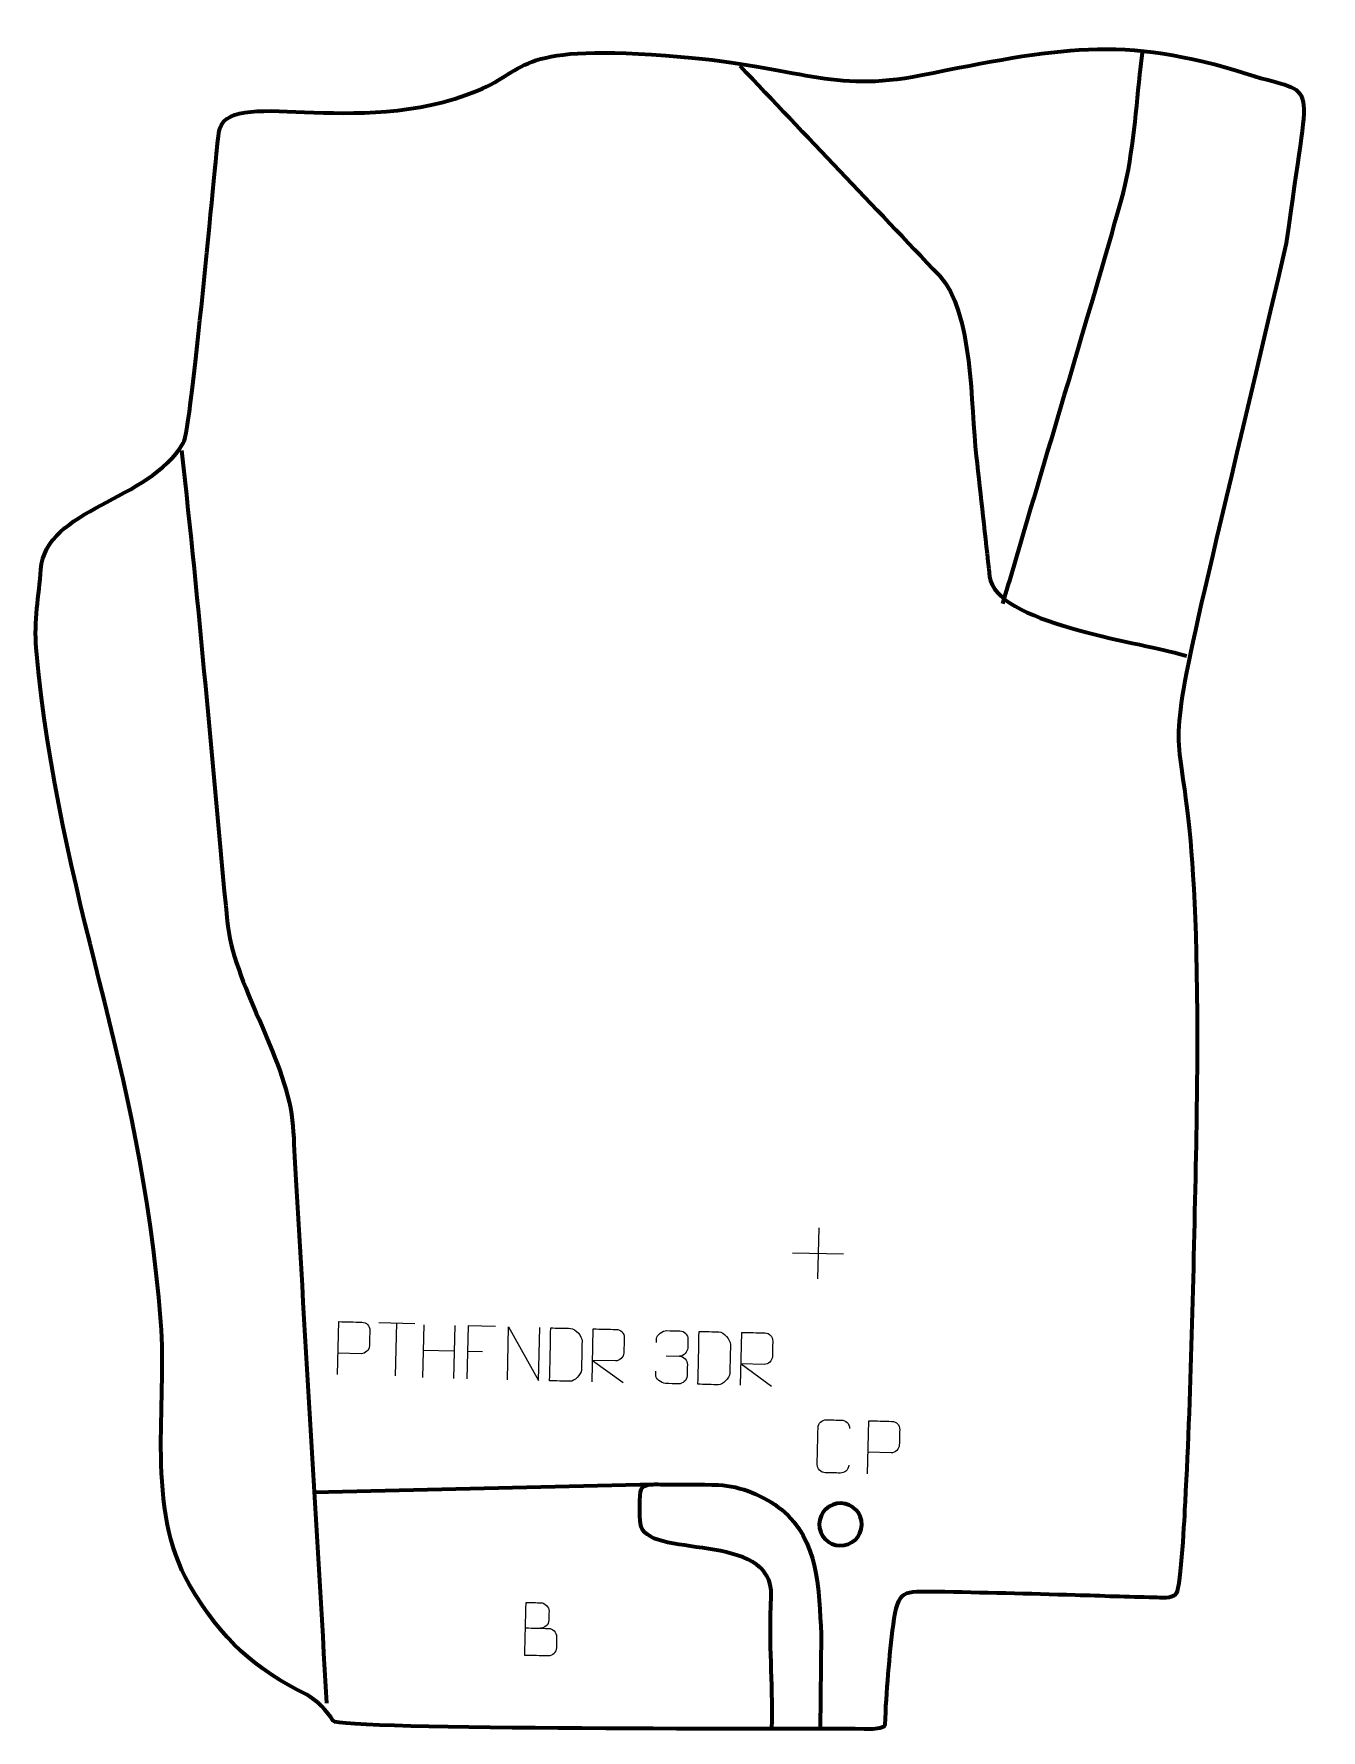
# Model space of a CAD drawing. Header units: millimetres. Extents: x -702 to -95, y -111 to 688.
import ezdxf

# ---------------------------------------------------------------- set-up
doc = ezdxf.new("R2010")
doc.units = ezdxf.units.MM
doc.header["$MEASUREMENT"] = 0
doc.layers.add('layer 1', color=7, linetype='Continuous')
doc.layers.add('layer 2', color=7, linetype='Continuous')

msp = doc.modelspace()

# ---------------------------------------------------------------- linework, layer by layer
at = {"layer": 'layer 1', "color": 142, "lineweight": 158}
for points, knots in [([(-369.2309, 672.7616), (-337.9406, 639.7863), (-306.5721, 606.8821), (-275.3066, 573.8841), (-275.3066, 573.8841), (-259.38, 557.0751), (-260.5945, 512.3988), (-257.9409, 488.838), (-257.9409, 488.838), (-255.8119, 469.9343), (-253.7553, 451.0294), (-251.6777, 432.1204), (-251.6777, 432.1204), (-249.2908, 410.3957), (-182.3322, 401.376), (-162.451, 395.7004), (-162.451, 395.7004), (-162.451, 395.7004), (-158.7917, 394.6558), (-158.7917, 394.6558)], [0, 0, 0, 0, 0.16666667, 0.16666667, 0.16666667, 0.16666667, 0.33333333, 0.33333333, 0.33333333, 0.33333333, 0.5, 0.5, 0.5, 0.5, 0.66666667, 0.66666667, 0.66666667, 0.66666667, 1, 1, 1, 1]), ([(-245.3671, 419.3709), (-243.6689, 425.1621), (-241.9708, 430.9532), (-240.2726, 436.7444), (-240.2726, 436.7444), (-223.3621, 494.4133), (-205.9033, 551.9522), (-189.4776, 609.7553), (-189.4776, 609.7553), (-184.2863, 628.0243), (-182.9636, 649.5012), (-180.8185, 668.618), (-180.8185, 668.618), (-180.4305, 672.0769), (-180.0423, 675.5356), (-179.6543, 678.9945)], [0, 0, 0, 0, 0.2, 0.2, 0.2, 0.2, 0.4, 0.4, 0.4, 0.4, 0.6, 0.6, 0.6, 0.6, 1, 1, 1, 1]), ([(-632.3575, 491.4113), (-624.0436, 417.074), (-617.9381, 344.2102), (-610.9074, 269.9257), (-610.9074, 269.9257), (-608.1042, 240.3086), (-583.8252, 206.5725), (-580.1697, 175.9076), (-580.1697, 175.9076), (-579.4055, 168.7384), (-579.2895, 160.4182), (-578.8568, 153.0726), (-578.8568, 153.0726), (-573.9092, 69.0917), (-568.9627, -14.8894), (-564.0156, -98.8704)], [0, 0, 0, 0, 0.2, 0.2, 0.2, 0.2, 0.4, 0.4, 0.4, 0.4, 0.6, 0.6, 0.6, 0.6, 1, 1, 1, 1]), ([(-569.8752, 0.6029), (-569.8752, 0.6029), (-416.346, 4.1606), (-416.346, 4.1606), (-416.346, 4.1606), (-410.1583, 4.2887), (-410.1583, 4.2887), (-410.1583, 4.2887)], [0, 0, 0, 0, 0.33333333, 0.33333333, 0.33333333, 0.33333333, 1, 1, 1, 1]), ([(-354.1812, -110.9294), (-353.6756, -86.4398), (-355.694, -72.8935), (-354.5434, -48.3943), (-354.5434, -48.3943), (-353.0698, -17.0176), (-414.2582, -31.6748), (-416.1421, -14.1728), (-416.1421, -14.1728), (-416.4652, -11.1714), (-416.7564, -0.304), (-415.7807, 1.9133), (-415.7807, 1.9133), (-414.3583, 5.1464), (-408.2722, 4.2941), (-405.2153, 4.2807), (-405.2153, 4.2807), (-396.6111, 4.2843), (-387.8997, 4.2419), (-379.3047, 4.0439), (-379.3047, 4.0439), (-368.8884, 3.5091), (-357.7387, -1.0888), (-349.6503, -7.6154), (-349.6503, -7.6154), (-332.1609, -21.7277), (-331.9313, -45.7258), (-331.0725, -66.2711), (-331.0725, -66.2711), (-331.0725, -66.2711), (-331.493, -110.9503), (-331.493, -110.9503)], [0, 0, 0, 0, 0.11111111, 0.11111111, 0.11111111, 0.11111111, 0.22222222, 0.22222222, 0.22222222, 0.22222222, 0.33333333, 0.33333333, 0.33333333, 0.33333333, 0.44444444, 0.44444444, 0.44444444, 0.44444444, 0.55555556, 0.55555556, 0.55555556, 0.55555556, 0.66666667, 0.66666667, 0.66666667, 0.66666667, 0.77777778, 0.77777778, 0.77777778, 0.77777778, 1, 1, 1, 1])]:
    msp.add_open_spline(points, degree=3, knots=knots, dxfattribs=at)
at = {"layer": 'layer 2', "color": 242, "lineweight": 158}
msp.add_open_spline([(-300.9563, -108.8766), (-300.5646, -93.7575), (-298.9004, -76.277), (-297.1433, -61.7358), (-297.1433, -61.7358), (-295.1496, -45.235), (-292.0154, -46.1109), (-276.8722, -46.3478), (-276.8722, -46.3478), (-254.9024, -46.6914), (-233.2293, -47.2778), (-211.2745, -47.9217), (-211.2745, -47.9217), (-198.8986, -48.2836), (-186.522, -48.8539), (-174.1414, -48.9945), (-174.1414, -48.9945), (-171.0916, -49.0291), (-165.4204, -49.9132), (-163.7507, -47.1131), (-163.7507, -47.1131), (-161.3721, -43.1239), (-159.9149, -10.6483), (-159.5695, -4.1188), (-159.5695, -4.1188), (-156.6149, 51.7401), (-155.5194, 108.3991), (-154.3851, 164.3632), (-154.3851, 164.3632), (-148.2535, 467.0406), (-196.4917, 227.742), (-111.8569, 589.1234), (-111.8569, 589.1234), (-101.1245, 671.8111), (-95.4624, 657.8055), (-129.9124, 668.8057), (-129.9124, 668.8057), (-189.3577, 687.7871), (-219.4683, 681.1334), (-284.0227, 668.3186), (-284.0227, 668.3186), (-326.4054, 659.905), (-340.4043, 672.2327), (-397.211, 677.0505), (-397.211, 677.0505), (-475.7047, 683.7076), (-468.3262, 671.1652), (-492.7595, 661.1299), (-492.7595, 661.1299), (-550.8154, 637.2853), (-611.6303, 664.5629), (-614.7845, 641.1322), (-614.7845, 641.1322), (-616.5828, 627.7742), (-627.6376, 501.6362), (-631.5311, 494.9559), (-631.5311, 494.9559), (-647.5845, 467.4128), (-696.4573, 464.3427), (-698.6098, 435.4591), (-698.6098, 435.4591), (-699.5249, 423.1783), (-701.9172, 410.7829), (-700.8437, 398.5129), (-700.8437, 398.5129), (-689.5488, 276.074), (-652.0295, 207.0236), (-642.0827, 80.8233), (-642.0827, 80.8233), (-638.9744, 41.3881), (-649.5162, -6.9647), (-628.5884, -43.0328), (-628.5884, -43.0328), (-613.4492, -69.1244), (-597.5366, -82.6383), (-573.4284, -94.7939), (-573.4284, -94.7939), (-568.9563, -97.1694), (-563.5609, -102.638), (-561.0002, -107.1985), (-561.0002, -107.1985), (-558.5937, -111.4842), (-335.0776, -110.7999), (-307.6762, -111.0003), (-307.6762, -111.0003), (-305.1655, -111.0187), (-300.9975, -110.469), (-300.9563, -108.8766)], degree=3, knots=[0, 0, 0, 0, 0.04347826, 0.04347826, 0.04347826, 0.04347826, 0.08695652, 0.08695652, 0.08695652, 0.08695652, 0.13043478, 0.13043478, 0.13043478, 0.13043478, 0.17391304, 0.17391304, 0.17391304, 0.17391304, 0.2173913, 0.2173913, 0.2173913, 0.2173913, 0.26086957, 0.26086957, 0.26086957, 0.26086957, 0.30434783, 0.30434783, 0.30434783, 0.30434783, 0.34782609, 0.34782609, 0.34782609, 0.34782609, 0.39130435, 0.39130435, 0.39130435, 0.39130435, 0.43478261, 0.43478261, 0.43478261, 0.43478261, 0.47826087, 0.47826087, 0.47826087, 0.47826087, 0.52173913, 0.52173913, 0.52173913, 0.52173913, 0.56521739, 0.56521739, 0.56521739, 0.56521739, 0.60869565, 0.60869565, 0.60869565, 0.60869565, 0.65217391, 0.65217391, 0.65217391, 0.65217391, 0.69565217, 0.69565217, 0.69565217, 0.69565217, 0.73913043, 0.73913043, 0.73913043, 0.73913043, 0.7826087, 0.7826087, 0.7826087, 0.7826087, 0.82608696, 0.82608696, 0.82608696, 0.82608696, 0.86956522, 0.86956522, 0.86956522, 0.86956522, 0.91304348, 0.91304348, 0.91304348, 0.91304348, 1, 1, 1, 1], dxfattribs=at)
at = {"layer": 'layer 2', "color": 250, "lineweight": 9}
for points in [[(-332.1654, 125.1845), (-332.1654, 125.1845), (-332.7326, 101.2133), (-332.7326, 101.2133)], [(-344.4346, 113.4824), (-344.4346, 113.4824), (-320.4633, 112.9153), (-320.4633, 112.9153)], [(-539.4084, 80.5202), (-539.4084, 80.5202), (-522.426, 80.1184), (-522.426, 80.1184)], [(-531.5067, 55.3963), (-531.5067, 55.3963), (-530.9164, 80.3429), (-530.9164, 80.3429)], [(-518.2559, 79.4484), (-518.2559, 79.4484), (-518.8421, 54.6778), (-518.8421, 54.6778)], [(-503.6167, 79.102), (-503.6167, 79.102), (-504.207, 54.1555), (-504.207, 54.1555)], [(-518.537, 67.5694), (-518.537, 67.5694), (-503.8978, 67.2234), (-503.8978, 67.2234)], [(-497.6582, 67.078), (-497.6582, 67.078), (-490.4921, 66.9085), (-490.4921, 66.9085)], [(-403.9939, 64.8251), (-403.9939, 64.8251), (-397.7992, 64.6785), (-397.7992, 64.6785)]]:
    msp.add_open_spline(points, degree=3, dxfattribs=at)
for points, knots in [([(-558.8313, 56.0428), (-558.8313, 56.0428), (-558.241, 80.9894), (-558.241, 80.9894), (-558.241, 80.9894), (-554.6471, 80.9043), (-551.0528, 80.8193), (-547.4584, 80.7342), (-547.4584, 80.7342), (-545.1348, 80.6414), (-543.613, 79.1149), (-543.6732, 76.7495), (-543.6732, 76.7495), (-543.7217, 74.7144), (-543.7941, 71.6559), (-543.8419, 69.6204), (-543.8419, 69.6204), (-543.8927, 67.7458), (-545.7504, 65.8473), (-547.7599, 65.8757), (-547.7599, 65.8757), (-547.7599, 65.8757), (-558.5926, 66.132), (-558.5926, 66.132)], [0, 0, 0, 0, 0.14285714, 0.14285714, 0.14285714, 0.14285714, 0.28571429, 0.28571429, 0.28571429, 0.28571429, 0.42857143, 0.42857143, 0.42857143, 0.42857143, 0.57142857, 0.57142857, 0.57142857, 0.57142857, 0.71428571, 0.71428571, 0.71428571, 0.71428571, 1, 1, 1, 1]), ([(-484.5068, 78.6498), (-484.5068, 78.6498), (-497.3772, 78.9543), (-497.3772, 78.9543), (-497.3772, 78.9543), (-497.3772, 78.9543), (-497.9674, 54.0078), (-497.9674, 54.0078)], [0, 0, 0, 0, 0.33333333, 0.33333333, 0.33333333, 0.33333333, 1, 1, 1, 1]), ([(-478.8632, 53.5558), (-478.8632, 53.5558), (-478.2729, 78.5024), (-478.2729, 78.5024), (-478.2729, 78.5024), (-478.2729, 78.5024), (-464.2125, 53.2091), (-464.2125, 53.2091), (-464.2125, 53.2091), (-464.2125, 53.2091), (-463.6222, 78.1557), (-463.6222, 78.1557)], [0, 0, 0, 0, 0.25, 0.25, 0.25, 0.25, 0.5, 0.5, 0.5, 0.5, 1, 1, 1, 1]), ([(-458.933, 53.1123), (-456.6018, 53.0576), (-451.6536, 52.9166), (-449.3227, 52.861), (-449.3227, 52.861), (-447.4008, 52.7101), (-443.9994, 56.1723), (-443.9629, 58.1893), (-443.9629, 58.1893), (-443.8268, 63.9577), (-443.7754, 66.1269), (-443.6386, 71.8945), (-443.6386, 71.8945), (-443.5922, 74.0321), (-446.8792, 77.7711), (-449.0313, 77.8085), (-449.0313, 77.8085), (-451.3564, 77.8635), (-456.0794, 77.9752), (-458.4048, 78.0303), (-458.4048, 78.0303), (-458.5404, 72.285), (-458.7967, 58.858), (-458.933, 53.1123)], [0, 0, 0, 0, 0.14285714, 0.14285714, 0.14285714, 0.14285714, 0.28571429, 0.28571429, 0.28571429, 0.28571429, 0.42857143, 0.42857143, 0.42857143, 0.42857143, 0.57142857, 0.57142857, 0.57142857, 0.57142857, 0.71428571, 0.71428571, 0.71428571, 0.71428571, 1, 1, 1, 1]), ([(-438.9694, 52.625), (-438.9694, 52.625), (-438.3791, 77.5715), (-438.3791, 77.5715), (-438.3791, 77.5715), (-434.7853, 77.4864), (-431.1908, 77.4014), (-427.5966, 77.3164), (-427.5966, 77.3164), (-425.2728, 77.2237), (-423.7512, 75.6973), (-423.8113, 73.3316), (-423.8113, 73.3316), (-423.8598, 71.2967), (-423.9322, 68.2381), (-423.9799, 66.2027), (-423.9799, 66.2027), (-424.0308, 64.3279), (-425.8886, 62.4295), (-427.8979, 62.458), (-427.8979, 62.458), (-427.8979, 62.458), (-438.7307, 62.7143), (-438.7307, 62.7143), (-438.7307, 62.7143), (-438.7307, 62.7143), (-424.3187, 52.2783), (-424.3187, 52.2783)], [0, 0, 0, 0, 0.125, 0.125, 0.125, 0.125, 0.25, 0.25, 0.25, 0.25, 0.375, 0.375, 0.375, 0.375, 0.5, 0.5, 0.5, 0.5, 0.625, 0.625, 0.625, 0.625, 0.75, 0.75, 0.75, 0.75, 1, 1, 1, 1]), ([(-408.5545, 71.1799), (-408.5545, 71.1799), (-408.5106, 73.0366), (-408.5106, 73.0366), (-408.5106, 73.0366), (-408.4836, 74.7784), (-405.7698, 76.8329), (-403.7118, 76.7614), (-403.7118, 76.7614), (-401.6484, 76.7126), (-399.5849, 76.6638), (-397.5218, 76.6149), (-397.5218, 76.6149), (-395.3277, 76.5719), (-393.7735, 74.6878), (-393.7743, 72.7752), (-393.7743, 72.7752), (-393.8087, 71.3405), (-393.8426, 69.9058), (-393.8762, 68.4707), (-393.8762, 68.4707), (-393.9639, 66.8188), (-395.6188, 64.6273), (-397.8163, 64.6893), (-397.8163, 64.6893), (-395.6134, 64.626), (-394.0485, 62.7852), (-394.0433, 60.7251), (-394.0433, 60.7251), (-394.0859, 58.9408), (-394.1281, 57.1566), (-394.1699, 55.372), (-394.1699, 55.372), (-394.2086, 53.3109), (-396.3046, 51.5969), (-398.1249, 51.6481), (-398.1249, 51.6481), (-400.1895, 51.6974), (-402.2541, 51.7462), (-404.3192, 51.7947), (-404.3192, 51.7947), (-406.487, 51.8576), (-408.9605, 54.317), (-408.9444, 55.7787), (-408.9444, 55.7787), (-408.9444, 55.7787), (-408.8993, 57.6868), (-408.8993, 57.6868)], [0, 0, 0, 0, 0.07692308, 0.07692308, 0.07692308, 0.07692308, 0.15384615, 0.15384615, 0.15384615, 0.15384615, 0.23076923, 0.23076923, 0.23076923, 0.23076923, 0.30769231, 0.30769231, 0.30769231, 0.30769231, 0.38461538, 0.38461538, 0.38461538, 0.38461538, 0.46153846, 0.46153846, 0.46153846, 0.46153846, 0.53846154, 0.53846154, 0.53846154, 0.53846154, 0.61538462, 0.61538462, 0.61538462, 0.61538462, 0.69230769, 0.69230769, 0.69230769, 0.69230769, 0.76923077, 0.76923077, 0.76923077, 0.76923077, 0.84615385, 0.84615385, 0.84615385, 0.84615385, 1, 1, 1, 1]), ([(-389.043, 51.4718), (-386.7118, 51.417), (-381.7635, 51.276), (-379.4327, 51.2204), (-379.4327, 51.2204), (-377.5107, 51.0695), (-374.1093, 54.5317), (-374.0728, 56.5487), (-374.0728, 56.5487), (-373.9367, 62.3171), (-373.8854, 64.4863), (-373.7485, 70.2539), (-373.7485, 70.2539), (-373.7022, 72.3916), (-376.9892, 76.1305), (-379.1413, 76.1679), (-379.1413, 76.1679), (-381.4663, 76.2229), (-386.1894, 76.3347), (-388.5148, 76.3897), (-388.5148, 76.3897), (-388.6504, 70.6444), (-388.9067, 57.2174), (-389.043, 51.4718)], [0, 0, 0, 0, 0.14285714, 0.14285714, 0.14285714, 0.14285714, 0.28571429, 0.28571429, 0.28571429, 0.28571429, 0.42857143, 0.42857143, 0.42857143, 0.42857143, 0.57142857, 0.57142857, 0.57142857, 0.57142857, 0.71428571, 0.71428571, 0.71428571, 0.71428571, 1, 1, 1, 1]), ([(-368.989, 50.9691), (-368.989, 50.9691), (-368.3987, 75.9157), (-368.3987, 75.9157), (-368.3987, 75.9157), (-364.8049, 75.8306), (-361.2103, 75.7456), (-357.6162, 75.6605), (-357.6162, 75.6605), (-355.2924, 75.5678), (-353.7708, 74.0415), (-353.8309, 71.6758), (-353.8309, 71.6758), (-353.8794, 69.6409), (-353.9518, 66.5823), (-353.9995, 64.5469), (-353.9995, 64.5469), (-354.0504, 62.6721), (-355.9082, 60.7737), (-357.9175, 60.8021), (-357.9175, 60.8021), (-357.9175, 60.8021), (-368.7502, 61.0585), (-368.7502, 61.0585), (-368.7502, 61.0585), (-368.7502, 61.0585), (-354.3383, 50.6225), (-354.3383, 50.6225)], [0, 0, 0, 0, 0.125, 0.125, 0.125, 0.125, 0.25, 0.25, 0.25, 0.25, 0.375, 0.375, 0.375, 0.375, 0.5, 0.5, 0.5, 0.5, 0.625, 0.625, 0.625, 0.625, 0.75, 0.75, 0.75, 0.75, 1, 1, 1, 1]), ([(-318.0191, 13.3408), (-318.2137, 11.0214), (-319.9255, 9.5819), (-322.0729, 9.6219), (-322.0729, 9.6219), (-324.4041, 9.6775), (-326.7353, 9.7326), (-329.0662, 9.7874), (-329.0662, 9.7874), (-330.9932, 9.7276), (-332.9201, 11.6582), (-332.8612, 13.6747), (-332.8612, 13.6747), (-332.7244, 19.4431), (-332.5879, 25.2112), (-332.4518, 30.9788), (-332.4518, 30.9788), (-332.397, 33.1163), (-330.6101, 34.7937), (-328.4586, 34.7293), (-328.4586, 34.7293), (-326.1336, 34.6743), (-323.8081, 34.6193), (-321.4827, 34.5643), (-321.4827, 34.5643), (-319.5358, 34.5537), (-317.5802, 33.0155), (-317.6112, 30.5779)], [0, 0, 0, 0, 0.125, 0.125, 0.125, 0.125, 0.25, 0.25, 0.25, 0.25, 0.375, 0.375, 0.375, 0.375, 0.5, 0.5, 0.5, 0.5, 0.625, 0.625, 0.625, 0.625, 0.75, 0.75, 0.75, 0.75, 1, 1, 1, 1]), ([(-309.1608, 9.312), (-309.1608, 9.312), (-308.5706, 34.2586), (-308.5706, 34.2586), (-308.5706, 34.2586), (-304.9766, 34.1736), (-301.3823, 34.0885), (-297.788, 34.0035), (-297.788, 34.0035), (-295.4643, 33.9106), (-293.9426, 32.3841), (-294.0027, 30.0187), (-294.0027, 30.0187), (-294.0513, 27.9836), (-294.1236, 24.9251), (-294.1714, 22.8897), (-294.1714, 22.8897), (-294.2223, 21.015), (-296.0799, 19.1165), (-298.0894, 19.145), (-298.0894, 19.145), (-298.0894, 19.145), (-308.9221, 19.4013), (-308.9221, 19.4013)], [0, 0, 0, 0, 0.14285714, 0.14285714, 0.14285714, 0.14285714, 0.28571429, 0.28571429, 0.28571429, 0.28571429, 0.42857143, 0.42857143, 0.42857143, 0.42857143, 0.57142857, 0.57142857, 0.57142857, 0.57142857, 0.71428571, 0.71428571, 0.71428571, 0.71428571, 1, 1, 1, 1]), ([(-470.314, -63.3194), (-466.6764, -63.4051), (-463.0903, -63.4899), (-459.4519, -63.5764), (-459.4519, -63.5764), (-457.4775, -63.6404), (-455.5955, -65.4216), (-455.644, -67.4706), (-455.644, -67.4706), (-455.6711, -68.5988), (-455.7432, -71.6474), (-455.7695, -72.776), (-455.7695, -72.776), (-455.7958, -74.6338), (-457.3852, -76.6106), (-459.7056, -76.5388), (-459.7056, -76.5388), (-463.3443, -76.4523), (-466.9827, -76.3663), (-470.6207, -76.2806), (-470.6207, -76.2806), (-470.4239, -67.9647), (-470.2271, -59.6491), (-470.0304, -51.334), (-470.0304, -51.334), (-467.6573, -51.3901), (-465.2838, -51.4463), (-462.9104, -51.5025), (-462.9104, -51.5025), (-461.2296, -51.5246), (-459.1786, -53.4842), (-459.2073, -55.4464), (-459.2073, -55.4464), (-459.2566, -57.512), (-459.26, -57.6579), (-459.3085, -59.7238), (-459.3085, -59.7238), (-459.3401, -61.7898), (-461.2368, -63.5515), (-463.2458, -63.4866)], [0, 0, 0, 0, 0.09090909, 0.09090909, 0.09090909, 0.09090909, 0.18181818, 0.18181818, 0.18181818, 0.18181818, 0.27272727, 0.27272727, 0.27272727, 0.27272727, 0.36363636, 0.36363636, 0.36363636, 0.36363636, 0.45454545, 0.45454545, 0.45454545, 0.45454545, 0.54545455, 0.54545455, 0.54545455, 0.54545455, 0.63636364, 0.63636364, 0.63636364, 0.63636364, 0.72727273, 0.72727273, 0.72727273, 0.72727273, 0.81818182, 0.81818182, 0.81818182, 0.81818182, 1, 1, 1, 1])]:
    msp.add_open_spline(points, degree=3, knots=knots, dxfattribs=at)
at = {"layer": 'layer 2', "color": 250, "lineweight": 200}
msp.add_open_spline([(-322.1421, -24.5789), (-327.6634, -24.4483), (-332.0334, -19.8664), (-331.9027, -14.3452), (-331.9027, -14.3452), (-331.7721, -8.8239), (-327.1903, -4.4539), (-321.669, -4.5845), (-321.669, -4.5845), (-316.1477, -4.7152), (-311.7777, -9.297), (-311.9083, -14.8183), (-311.9083, -14.8183), (-312.039, -20.3395), (-316.6208, -24.7096), (-322.1421, -24.5789)], degree=3, knots=[0, 0, 0, 0, 0.2, 0.2, 0.2, 0.2, 0.4, 0.4, 0.4, 0.4, 0.6, 0.6, 0.6, 0.6, 1, 1, 1, 1], dxfattribs=at)

doc.saveas('drawing.dxf')
